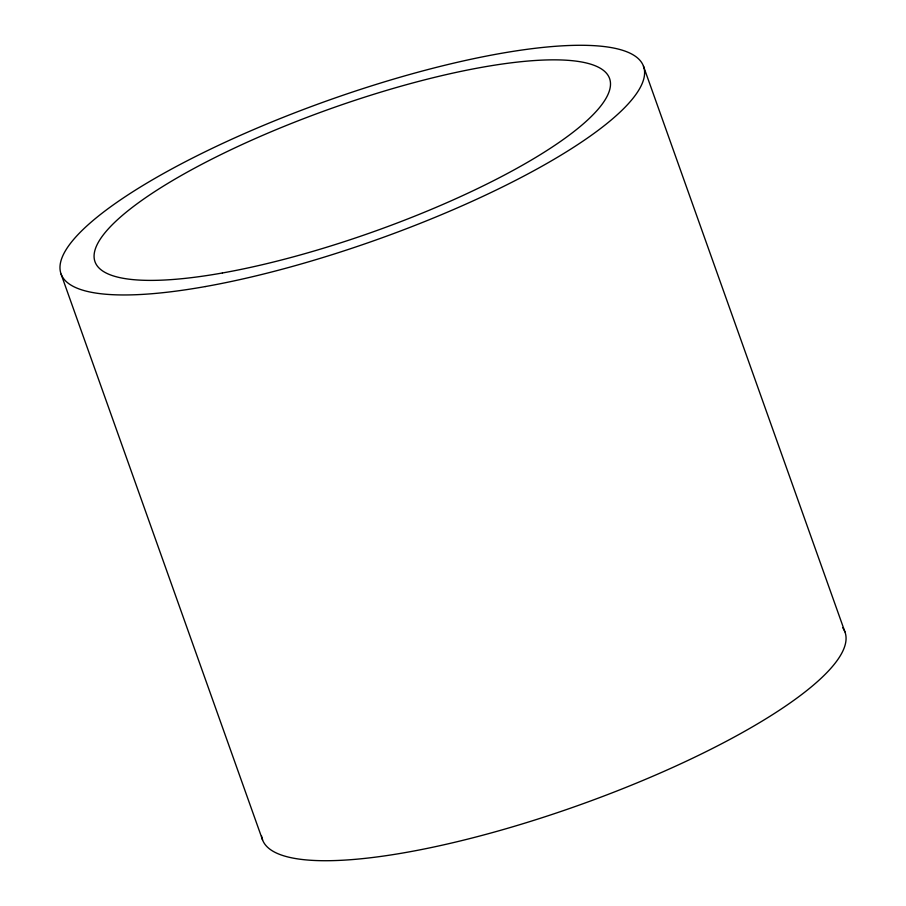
<?xml version="1.0" encoding="UTF-8"?>
<svg xmlns="http://www.w3.org/2000/svg" width="906" height="906" viewBox="0 0 906 906"><rect width="100%" height="100%" fill="white"/><g stroke="black" fill="none" stroke-linecap="round" stroke-linejoin="round"><path stroke-width="1.36" d="M643.43 66.059L844.89 631.81M61.11 274.19L262.57 839.941M842.625 627.62A309.195 73.76 -19.6 0 1 581.086 804.426A309.195 73.76 -19.6 0 1 261.562 835.932M205.266 286.568A309.195 73.76 -19.6 0 0 644.608 72.91A309.195 73.76 -19.6 0 0 206.942 150.894A309.195 73.76 -19.6 0 0 205.266 286.568M222.423 272.978A273.125 65.153 -19.6 0 0 610.497 84.258A273.125 65.153 -19.6 0 0 223.895 153.137A273.125 65.153 -19.6 0 0 222.423 272.978"/></g></svg>
